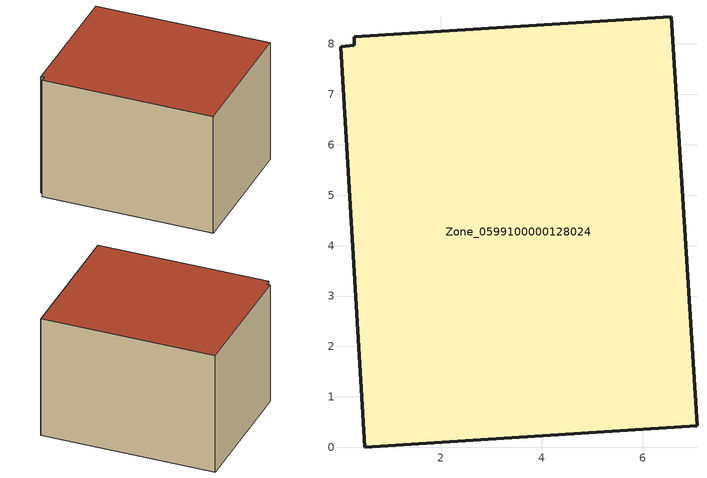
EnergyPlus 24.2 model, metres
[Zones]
Zone_0599100000128024
 floor ground (C_G): 0.01,7.94 0.29,7.97 0.28,8.14 6.57,8.54 7.08,0.43 0.49,0 z0
 wall outside (C_F): 7.08,0.43 6.57,8.54 0.28,8.14 0.29,7.97 0.01,7.94 0.49,0 7.08,0.43 z0:5.86
 roof outside (C_R): 0.29,7.97 0.01,7.94 0.49,0 7.08,0.43 6.57,8.54 0.28,8.14 z5.86
[BUILDING]
Pand.0599100000128024: North Axis=0; Terrain=City; Loads Convergence Tolerance Value=0.04; Temperature Convergence Tolerance Value=0.4; Solar Distribution=FullExterior; Maximum Number of Warmup Days=25; Minimum Number of Warmup Days=1
[Site:Location]
Rotterdam.The.Hague.AP_ZH_NLD Design_Conditions: Latitude=51.96; Longitude=4.45; Time Zone=1; Elevation=-4.5
[SITE:GROUNDTEMPERATURE:BUILDINGSURFACE]
18, 18, 18, 18, 18, 18, 18, 18, 18, 18, 18, 18
[MATERIAL] Thermal Absorptance=0.9; Solar Absorptance=0.7; Visible Absorptance=0.7
Name | Roughness | Thickness | Conductivity | Density | Specific Heat
G.TC.1946-1964 | MediumSmooth | 0.15 | 1 | 540 | 1210
F.TC.1946-1964 | Rough | 0.3 | 0.857143 | 1920 | 840
R.TC.1946-1964 | MediumRough | 0.2 | 0.235294 | 1500 | 1000
[CONSTRUCTION]
C_G: G.TC.1946-1964
C_F: F.TC.1946-1964
C_R: R.TC.1946-1964
[ZONE]
Zone_0599100000128024: Type=1; Multiplier=1; Ceiling Height=Autocalculate; Volume=Autocalculate; Floor Area=autocalculate; Part of Total Floor Area=Yes
[ZONEINFILTRATION:DESIGNFLOWRATE]
Infil_Zone_0599100000128024: Zone or ZoneList or Space or SpaceList=Zone_0599100000128024; Schedule=AlwaysOn; Design Flow Rate Calculation Method=Flow/Area; Flow Rate per Floor Area=0.003; Constant Term Coefficient=1; Temperature Term Coefficient=0; Velocity Term Coefficient=0; Velocity Squared Term Coefficient=0
[HVACTEMPLATE:ZONE:IDEALLOADSAIRSYSTEM]
Zone_0599100000128024: Maximum Heating Supply Air Temperature=50; Minimum Cooling Supply Air Temperature=13; Maximum Heating Supply Air Humidity Ratio=0.0156; Minimum Cooling Supply Air Humidity Ratio=0.0077; Heating Limit=NoLimit; Cooling Limit=NoLimit; Dehumidification Control Type=ConstantSensibleHeatRatio; Cooling Sensible Heat Ratio=0.7; Dehumidification Setpoint=60; Humidification Control Type=None; Humidification Setpoint=30; Outdoor Air Method=None; Outdoor Air Flow Rate per Person=0.00944; Outdoor Air Flow Rate per Zone Floor Area=0; Outdoor Air Flow Rate per Zone=0; Demand Controlled Ventilation Type=None; Outdoor Air Economizer Type=NoEconomizer; Heat Recovery Type=None; Sensible Heat Recovery Effectiveness=0.7; Latent Heat Recovery Effectiveness=0.65
[ZONECONTROL:THERMOSTAT]
ThermostatControl_Zone_0599100000128024: Zone or ZoneList=Zone_0599100000128024; Control Type Schedule=DualSetpointControlType; Control 1=Thermostat_Zone_0599100000128024; Temperature Difference Between Cutout And Setpoint=0
[THERMOSTATSETPOINT:DUALSETPOINT]
Thermostat_Zone_0599100000128024: Heating Setpoint Temperature Schedule=HeatingSetpoint_Zone_0599100000128024; Cooling Setpoint Temperature Schedule=CoolingSetpoint_Zone_0599100000128024
[SCHEDULE:COMPACT]
HeatingSetpoint_Zone_0599100000128024: Through: 12/31, For: AllDays, Until: 24:00, 21
CoolingSetpoint_Zone_0599100000128024: Through: 12/31, For: AllDays, Until: 24:00, 24
DualSetpointControlType: Through: 12/31, For: AllDays, Until: 24:00, 4
AlwaysOn: Through: 12/31, For: AllDays, Until: 24:00, 1
